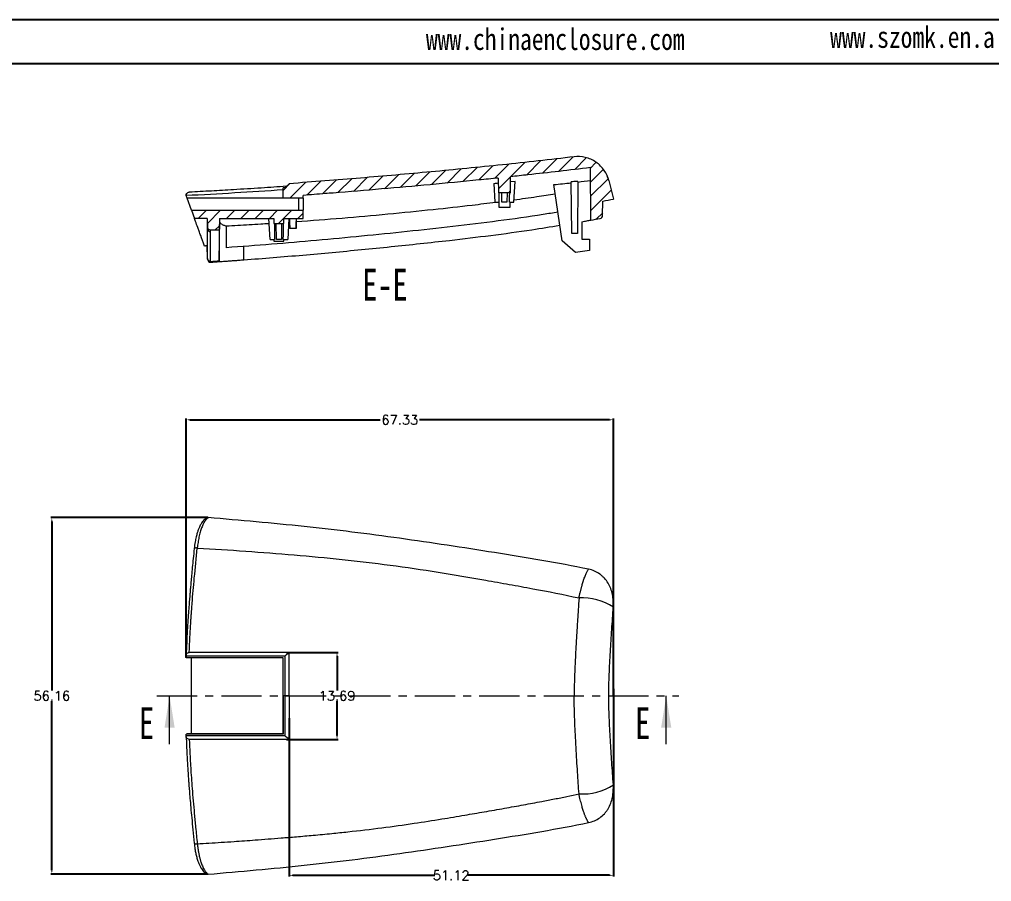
# Model space of a CAD drawing. Header units: inches. Extents: x 1474 to 3696, y 573 to 1061.
# Drawn here: x 3111.9 to 3265.2, y 729.7 to 865.5 of the extents above; entities that cross this region are included whole.
import ezdxf

# ---------------------------------------------------------------- set-up
doc = ezdxf.new("R2010")
doc.units = ezdxf.units.IN
doc.linetypes.add('CENTER', pattern=[10.16, 6.35, -1.27, 1.27, -1.27])
doc.layers.add('文字', color=81, linetype='Continuous')
doc.styles.add('SLDTEXTSTYLE6', font='TXT', dxfattribs={"width": 0.7})
doc.styles.get("Standard").update_dxf_attribs({"font": 'txt', "bigfont": 'gbcbig.shx'})
doc.styles.add('宋体', font='', dxfattribs={"width": 0.8, "height": 3.5})
doc.styles.get('宋体').set_extended_font_data('SimSun')
doc.dimstyles.new('2', dxfattribs={"dimtxt": 1.5, "dimasz": 0.6, "dimexe": 0.18, "dimexo": 0.0625, "dimgap": 0.09, "dimtad": 0, "dimtih": 1, "dimtoh": 1, "dimzin": 0, "dimdsep": 46, "dimtxsty": 'Standard', "dimcen": 0, "dimadec": 0, "dimazin": 2, "dimtfac": 1, "dimtofl": 0, "dimtmove": 0, "dimatfit": 3, "dimfxl": 0, "dimtolj": 1, "dimtzin": 0, "dimarcsym": 0})
pattern_1 = [(45, (0, 10.9681), (-1.122532, 1.122532), [])]

# ---------------------------------------------------------------- blocks, each defined once
blk = doc.blocks.new('*D186')
at = {"color": 0, "lineweight": -2, "transparency": 16777216}
for p, q in [((3138.21, 765.01), (3138.21, 802.62)), ((3138.81, 802.44), (3168.79, 802.44)), ((3204.95, 802.44), (3174.97, 802.44)), ((3205.55, 759), (3205.55, 802.62))]:
    blk.add_line(p, q, dxfattribs=at)
at = {"color": 0, "transparency": 16777216}
for points in [[(3138.81, 802.54), (3138.81, 802.34), (3138.21, 802.44)], [(3204.95, 802.54), (3204.95, 802.34), (3205.55, 802.44)]]:
    blk.add_solid(points, dxfattribs=at)
at = {"layer": 'Defpoints', "color": 0, "transparency": 16777216}
for p in [(3138.21, 802.44), (3138.21, 764.95), (3205.55, 758.94)]:
    blk.add_point(p, dxfattribs=at)
at = {"color": 0, "transparency": 16777216, "insert": (3171.88, 802.44), "char_height": 1.5, "attachment_point": 5}
blk.add_mtext('\\A1;67.33', dxfattribs=at)
blk = doc.blocks.new('*D187')
at = {"color": 0, "lineweight": -2, "transparency": 16777216}
for p, q in [((3141.64, 787.03), (3116.86, 787.03)), ((3117.04, 786.43), (3117.04, 759.79)), ((3117.04, 731.46), (3117.04, 758.11)), ((3141.46, 730.86), (3116.86, 730.86))]:
    blk.add_line(p, q, dxfattribs=at)
at = {"color": 0, "transparency": 16777216}
for points in [[(3116.94, 786.43), (3117.14, 786.43), (3117.04, 787.03)], [(3116.94, 731.46), (3117.14, 731.46), (3117.04, 730.86)]]:
    blk.add_solid(points, dxfattribs=at)
at = {"layer": 'Defpoints', "color": 0, "transparency": 16777216}
for p in [(3141.7, 787.03), (3117.04, 730.86), (3141.52, 730.86)]:
    blk.add_point(p, dxfattribs=at)
at = {"color": 0, "transparency": 16777216, "insert": (3117.04, 758.95), "char_height": 1.5, "attachment_point": 5}
blk.add_mtext('\\A1;56.16', dxfattribs=at)
blk = doc.blocks.new('*D188')
at = {"color": 0, "lineweight": -2, "transparency": 16777216}
for p, q in [((3154.05, 765.78), (3162.17, 765.78)), ((3161.99, 765.18), (3161.99, 759.78)), ((3161.99, 752.69), (3161.99, 758.1)), ((3154.05, 752.09), (3162.17, 752.09))]:
    blk.add_line(p, q, dxfattribs=at)
at = {"color": 0, "transparency": 16777216}
for points in [[(3161.89, 765.18), (3162.09, 765.18), (3161.99, 765.78)], [(3161.89, 752.69), (3162.09, 752.69), (3161.99, 752.09)]]:
    blk.add_solid(points, dxfattribs=at)
at = {"layer": 'Defpoints', "color": 0, "transparency": 16777216}
for p in [(3153.99, 765.78), (3161.99, 765.78), (3153.99, 752.09)]:
    blk.add_point(p, dxfattribs=at)
at = {"color": 0, "transparency": 16777216, "insert": (3161.99, 758.94), "char_height": 1.5, "attachment_point": 5}
blk.add_mtext('\\A1;13.69', dxfattribs=at)
blk = doc.blocks.new('*D200')
at = {"color": 0, "lineweight": -2, "transparency": 16777216}
for p, q in [((3205.55, 760.04), (3205.55, 730.49)), ((3154.43, 755.45), (3154.43, 730.49)), ((3155.03, 730.67), (3177.4, 730.67)), ((3204.95, 730.67), (3182.58, 730.67))]:
    blk.add_line(p, q, dxfattribs=at)
at = {"color": 0, "transparency": 16777216}
for points in [[(3155.03, 730.77), (3155.03, 730.57), (3154.43, 730.67)], [(3204.95, 730.77), (3204.95, 730.57), (3205.55, 730.67)]]:
    blk.add_solid(points, dxfattribs=at)
at = {"layer": 'Defpoints', "color": 0, "transparency": 16777216}
for p in [(3205.55, 760.11), (3154.43, 755.51), (3154.43, 730.67)]:
    blk.add_point(p, dxfattribs=at)
at = {"color": 0, "transparency": 16777216, "insert": (3179.99, 730.67), "char_height": 1.5, "attachment_point": 5}
blk.add_mtext('\\A1;51.12', dxfattribs=at)

msp = doc.modelspace()

# ---------------------------------------------------------------- hatches: boundary and pattern name
at = {"linetype": 'Continuous', "lineweight": 0}
h = msp.add_hatch(dxfattribs=at)
h.set_pattern_fill('ANSI31', color=4, scale=0.5, style=0)
h.set_pattern_definition(pattern_1)
edge = h.paths.add_edge_path(flags=0)
edge.add_spline(control_points=[(3160.108, 838.07), (3160.529, 838.104), (3163.518, 838.341), (3169.022, 838.796), (3176.637, 839.472), (3182.786, 840.063), (3186.385, 840.429), (3187.409, 840.535)], knot_values=[0, 0, 0, 0, 0.0211881, 0.1507055, 0.2802228, 0.4097402, 0.4611838, 0.4611838, 0.4611838, 0.4611838], weights=[1, 1, 1, 1, 1, 1, 1, 1], degree=3, periodic=0)
edge.add_line((3187.409, 840.535), (3187.429, 838.215))
edge.add_line((3187.429, 838.215), (3189.329, 838.215))
edge.add_line((3189.329, 838.215), (3189.351, 840.739))
edge.add_spline(control_points=[(3189.351, 840.739), (3190.26, 840.835), (3194.439, 841.284), (3198.629, 841.769), (3201.925, 842.175)], knot_values=[0, 0, 0, 0, 0.0455702, 0.209566, 0.209566, 0.209566, 0.209566], weights=[1, 1, 1, 1, 1], degree=3, periodic=0)
edge.add_line((3201.925, 842.175), (3201.997, 833.902))
edge.add_spline(control_points=[(3201.997, 833.902), (3202.481, 833.989), (3202.965, 834.077), (3203.449, 834.167)], knot_values=[0.957513, 0.957513, 0.957513, 0.957513, 0.9806339, 0.9806339, 0.9806339, 0.9806339], weights=[1, 1, 1, 1], degree=3, periodic=0)
edge.add_arc((3203.358, 834.658), 0.5, 280.48724, 359)
edge.add_line((3203.858, 834.65), (3203.897, 836.895))
edge.add_spline(control_points=[(3203.897, 836.895), (3204.343, 836.98), (3204.892, 837.084), (3205.442, 837.191), (3205.545, 837.211)], knot_values=[0.9554431, 0.9554431, 0.9554431, 0.9554431, 0.9758294, 0.9805741, 0.9805741, 0.9805741, 0.9805741], weights=[1, 1, 1, 1, 1], degree=3, periodic=0)
edge.add_line((3205.545, 837.211), (3204.819, 840.125))
edge.add_spline(control_points=[(3204.819, 840.125), (3204.286, 842.263), (3201.564, 844.142), (3199.373, 843.88)], knot_values=[0, 0, 0, 0, 1, 1, 1, 1], weights=[1, 1, 1, 1], degree=3, periodic=0)
edge.add_spline(control_points=[(3199.373, 843.88), (3199.011, 843.836), (3196.784, 843.571), (3192.7, 843.102), (3186.751, 842.459), (3178.911, 841.683), (3170.378, 840.912), (3163.682, 840.357), (3158.724, 839.964), (3155.633, 839.73), (3154.429, 839.642)], knot_values=[0.1042646, 0.1042646, 0.1042646, 0.1042646, 0.1042646, 0.1042646, 0.11572, 0.1747222, 0.2337244, 0.2935991, 0.3534738, 0.3915632, 0.3915632, 0.3915632, 0.3915632, 0.3915632, 0.3915632], weights=[1, 1, 1, 1, 1, 1, 1, 1, 1, 1, 1], degree=5, periodic=0)
edge.add_line((3154.429, 839.642), (3153.779, 838.992))
edge.add_spline(control_points=[(3153.779, 838.992), (3153.689, 838.986), (3153.598, 838.979), (3153.508, 838.973)], knot_values=[0, 0, 0, 0, 1, 1, 1, 1], weights=[1, 1, 1, 1], degree=3, periodic=0)
edge.add_line((3153.508, 838.973), (3153.479, 837.365))
edge.add_line((3153.479, 837.365), (3156.665, 837.365))
edge.add_line((3156.665, 837.365), (3156.669, 837.804))
edge.add_spline(control_points=[(3156.669, 837.804), (3157.818, 837.891), (3158.965, 837.98), (3160.108, 838.07)], knot_values=[0, 0, 0, 0, 0.0575528, 0.0575528, 0.0575528, 0.0575528], weights=[1, 1, 1, 1], degree=3, periodic=0)
h = msp.add_hatch(dxfattribs=at)
h.set_pattern_fill('ANSI31', color=4, scale=0.5, style=0)
h.set_pattern_definition(pattern_1)
edge = h.paths.add_edge_path(flags=0)
edge.add_line((3142.06, 832.315), (3143.437, 832.315))
edge.add_line((3143.437, 832.315), (3143.453, 834.165))
edge.add_line((3143.453, 834.165), (3152.054, 834.165))
edge.add_line((3152.054, 834.165), (3152.054, 833.365))
edge.add_line((3152.054, 833.365), (3153.604, 833.365))
edge.add_line((3153.604, 833.365), (3153.604, 834.165))
edge.add_line((3153.604, 834.165), (3156.637, 834.165))
edge.add_line((3156.637, 834.165), (3156.648, 835.465))
edge.add_line((3156.648, 835.465), (3139.047, 835.465))
edge.add_line((3139.047, 835.465), (3139.521, 834.165))
edge.add_line((3139.521, 834.165), (3141.537, 834.165))
edge.add_line((3141.537, 834.165), (3141.56, 832.806))
edge.add_spline(control_points=[(3141.56, 832.806), (3141.566, 832.517), (3141.772, 832.315), (3142.06, 832.315)], knot_values=[0.1220149, 0.1220149, 0.1220149, 0.1220149, 0.8780498, 0.8780498, 0.8780498, 0.8780498], weights=[1.1673429, 0.9441999, 0.944219, 1.1674002], degree=3, periodic=0)

# ---------------------------------------------------------------- linework, layer by layer
for p, q in [((3024.897, 865.516), (3438.659, 865.516)), ((3035.603, 858.551), (3431.694, 858.551))]:
    msp.add_line(p, q)
at = {"color": 7, "linetype": 'Continuous', "lineweight": 15}
for p, q in [((3201.997, 833.902), (3201.925, 842.175)), ((3154.429, 839.642), (3153.779, 838.992)), ((3186.723, 839.695), (3186.879, 836.715)), ((3187.409, 840.535), (3187.429, 838.215)), ((3189.329, 838.215), (3189.351, 840.739)), ((3190.051, 839.989), (3189.344, 839.925)), ((3189.879, 836.715), (3190.051, 839.989)), ((3198.979, 831.815), (3198.909, 839.915)), ((3199.951, 839.959), (3199.298, 839.959)), ((3199.951, 839.959), (3199.879, 831.815)), ((3204.692, 840.545), (3204.556, 840.894)), ((3204.819, 840.125), (3205.545, 837.211)), ((3153.479, 837.365), (3153.508, 838.973)), ((3153.779, 838.992), (3153.508, 838.973)), ((3189.329, 838.215), (3187.429, 838.215)), ((3187.979, 836.715), (3187.966, 838.215)), ((3188.793, 838.215), (3188.779, 836.715)), ((3197.449, 830.625), (3196.176, 839.492)), ((3138.356, 837.365), (3138.213, 837.758)), ((3153.479, 837.365), (3138.356, 837.365)), ((3139.047, 835.465), (3138.356, 837.365)), ((3156.665, 837.365), (3153.479, 837.365)), ((3155.937, 837.365), (3155.937, 835.465)), ((3156.665, 837.365), (3156.648, 835.465)), ((3156.665, 837.365), (3156.669, 837.804)), ((3186.879, 836.715), (3187.565, 836.715)), ((3187.472, 836.715), (3187.479, 835.915)), ((3188.779, 836.715), (3187.979, 836.715)), ((3189.193, 836.715), (3189.879, 836.715)), ((3189.279, 835.915), (3189.286, 836.715)), ((3203.858, 834.65), (3203.897, 836.895)), ((3139.047, 835.465), (3139.521, 834.165)), ((3139.047, 835.465), (3156.648, 835.465)), ((3156.637, 834.165), (3156.648, 835.465)), ((3187.479, 835.915), (3189.279, 835.915)), ((3141.537, 834.165), (3139.521, 834.165)), ((3141.537, 834.165), (3141.56, 832.806)), ((3143.453, 834.165), (3143.437, 832.315)), ((3143.437, 827.385), (3143.496, 834.165)), ((3143.453, 834.165), (3152.054, 834.165)), ((3151.429, 830.865), (3151.257, 834.165)), ((3152.054, 834.165), (3152.054, 833.365)), ((3153.604, 834.165), (3156.637, 834.165)), ((3153.604, 833.365), (3153.604, 834.165)), ((3154.402, 834.165), (3154.229, 830.865)), ((3154.372, 833.592), (3154.519, 833.601)), ((3154.519, 833.601), (3154.518, 834.165)), ((3154.519, 833.601), (3154.537, 832.575)), ((3154.537, 832.575), (3154.537, 834.165)), ((3155.537, 834.165), (3155.537, 832.605)), ((3155.537, 832.605), (3155.555, 833.674)), ((3155.557, 834.165), (3155.555, 833.674)), ((3200.599, 833.654), (3200.599, 830.875)), ((3202.955, 834.076), (3203.086, 834.1)), ((3141.565, 832.464), (3141.565, 832.571)), ((3143.437, 832.315), (3142.06, 832.315)), ((3152.054, 833.365), (3153.604, 833.365)), ((3152.429, 830.865), (3152.408, 833.365)), ((3153.251, 833.365), (3153.229, 830.865)), ((3151.429, 830.865), (3152.134, 830.865)), ((3152.027, 830.865), (3152.029, 830.565)), ((3152.029, 830.565), (3153.629, 830.565)), ((3153.229, 830.865), (3152.429, 830.865)), ((3153.525, 830.865), (3154.229, 830.865)), ((3153.629, 830.565), (3153.632, 830.865)), ((3199.569, 828.804), (3197.449, 830.625)), ((3199.879, 831.815), (3198.979, 831.815)), ((3200.599, 830.875), (3201.799, 830.875)), ((3201.799, 830.875), (3201.799, 829.125)), ((3141.572, 827.842), (3141.537, 829.84)), ((3147.279, 827.644), (3147.278, 829.75)), ((3201.799, 829.125), (3199.569, 828.804)), ((3205.543, 772.927), (3205.545, 772.956)), ((3205.545, 772.956), (3205.545, 744.92)), ((3138.356, 764.938), (3138.213, 764.945)), ((3153.479, 764.938), (3138.356, 764.938)), ((3139.047, 752.938), (3139.047, 764.938)), ((3153.479, 764.938), (3153.502, 764.961)), ((3153.479, 752.938), (3153.479, 764.938)), ((3154.429, 758.938), (3153.779, 758.938)), ((3138.356, 752.938), (3138.213, 752.931)), ((3153.479, 752.938), (3138.356, 752.938)), ((3153.502, 752.915), (3153.479, 752.938)), ((3205.545, 744.92), (3205.543, 744.949))]:
    msp.add_line(p, q, dxfattribs=at)
at = {"color": 1, "linetype": 'CENTER', "lineweight": 0}
msp.add_line((3133.6, 758.938), (3215.875, 758.938), dxfattribs=at)
at = {"color": 7, "linetype": 'Continuous', "lineweight": 0}
for p, q in [((3135.6, 751.338), (3135.6, 758.938)), ((3213.875, 751.338), (3213.875, 758.938))]:
    msp.add_line(p, q, dxfattribs=at)
at = {"color": 7, "linetype": 'Continuous', "lineweight": 15, "flags": 128}
for points in [[(3187.565, 836.715), (3187.561, 837.614), (3187.557, 838.215)], [(3189.193, 836.715), (3189.198, 837.614), (3189.202, 838.215)], [(3144.526, 832.977), (3144.523, 832.119), (3144.52, 831.262), (3144.517, 830.404), (3144.514, 829.547)], [(3152.121, 833.365), (3152.121, 833.341), (3152.125, 832.516), (3152.129, 831.691), (3152.134, 830.865)], [(3153.525, 830.865), (3153.529, 831.66), (3153.533, 832.456), (3153.538, 833.31), (3153.538, 833.365)], [(3139.967, 782.238), (3139.852, 782.244), (3139.743, 782.243), (3139.648, 782.234), (3139.57, 782.217), (3139.516, 782.194), (3139.487, 782.167), (3139.484, 782.135), (3139.51, 782.102)], [(3139.51, 735.774), (3139.484, 735.741), (3139.487, 735.71), (3139.516, 735.682), (3139.57, 735.659), (3139.648, 735.643), (3139.743, 735.633), (3139.852, 735.632), (3139.967, 735.638)]]:
    msp.add_lwpolyline(points, dxfattribs=at)
at = {"color": 7, "linetype": 'Continuous', "lineweight": 15}
for centre, radius, start, end in [((3203.358, 834.658), 0.5, 280.48724, 359), ((3142.073, 827.772), 0.5, 181, 273.9141), ((3142.383, 827.416), 0.318, 192.83717, 203.18612), ((3200.538, 765.026), 9.353, 57.64621, 92.50457), ((3200.743, 752.081), 8.596, 265.90432, 303.94488)]:
    msp.add_arc(centre, radius, start, end, dxfattribs=at)
at = {"color": 8, "linetype": 'Continuous', "lineweight": 15}
msp.add_arc((3142.063, 832.582), 0.499, 191.41647, 270.18361, dxfattribs=at)
at = {"color": 7, "linetype": 'Continuous', "lineweight": 15}
for points, knots in [([(3199.373, 843.88), (3195.588, 843.427), (3191.82, 843.007), (3184.296, 842.22), (3180.543, 841.852), (3173.095, 841.161), (3169.4, 840.838), (3163.825, 840.374), (3161.96, 840.223), (3158.207, 839.926), (3156.32, 839.781), (3154.429, 839.642)], [0, 0, 0, 0, 0.25, 0.25, 0.5, 0.5, 0.75, 0.75, 0.875, 0.875, 1, 1, 1, 1]), ([(3204.819, 840.125), (3204.686, 840.659), (3204.453, 841.207), (3203.773, 842.215), (3203.325, 842.673), (3202.288, 843.389), (3201.701, 843.644), (3200.516, 843.922), (3199.921, 843.945), (3199.373, 843.88)], [0, 0, 0, 0, 0.25, 0.25, 0.5, 0.5, 0.75, 0.75, 1, 1, 1, 1]), ([(3201.925, 842.175), (3198.629, 841.769), (3194.439, 841.284), (3190.26, 840.835), (3189.351, 840.739)], [0.00968248, 0.00968248, 0.00968248, 0.00968248, 0.17367827, 0.21924846, 0.21924846, 0.21924846, 0.21924846]), ([(3187.409, 840.535), (3186.385, 840.429), (3182.786, 840.063), (3176.637, 839.472), (3169.022, 838.796), (3163.518, 838.341), (3160.529, 838.104), (3160.108, 838.07)], [0.25175194, 0.25175194, 0.25175194, 0.25175194, 0.30319562, 0.43271297, 0.56223033, 0.69174768, 0.71293579, 0.71293579, 0.71293579, 0.71293579]), ([(3138.226, 837.73), (3138.196, 837.85), (3138.219, 837.976), (3138.339, 838.143), (3138.394, 838.193), (3138.532, 838.27), (3138.616, 838.296), (3138.703, 838.3)], [0, 0, 0, 0, 0.5, 0.5, 0.75, 0.75, 1, 1, 1, 1]), ([(3154.01, 839.223), (3152.689, 839.133), (3149.908, 838.945), (3145.966, 838.7), (3142.184, 838.48), (3139.864, 838.36), (3138.703, 838.3)], [0, 0, 0, 0, 0.2589663, 0.5453809, 0.772688, 1, 1, 1, 1]), ([(3155.555, 833.674), (3157.964, 833.854), (3162.783, 834.212), (3169.985, 834.856), (3176.819, 835.544), (3182.491, 836.16), (3185.762, 836.575), (3186.997, 836.732)], [0, 0, 0, 0, 0.2285864, 0.4572097, 0.6858372, 0.8813969, 1, 1, 1, 1]), ([(3189.9, 837.101), (3191.091, 837.263), (3193.259, 837.557), (3195.413, 837.903), (3196.382, 838.059)], [0, 0, 0, 0, 0.5497846, 1, 1, 1, 1]), ([(3196.8, 835.15), (3196.033, 835.025), (3192.905, 834.519), (3187.38, 833.746), (3180.229, 832.869), (3173.06, 832.085), (3165.908, 831.362), (3158.77, 830.691), (3151.65, 830.079), (3146.893, 829.724), (3144.514, 829.547)], [0, 0, 0, 0, 0.04464199, 0.18199835, 0.31936234, 0.45669334, 0.59402298, 0.72934287, 0.86467445, 1, 1, 1, 1]), ([(3141.105, 829.811), (3140.878, 830.435), (3140.68, 830.98), (3140.416, 831.704), (3140.334, 831.93), (3140.182, 832.349), (3140.111, 832.542), (3139.915, 833.082), (3139.803, 833.389), (3139.605, 833.934), (3139.521, 834.165), (3139.521, 834.165)], [0, 0, 0, 0, 0.25, 0.25, 0.375, 0.375, 0.5, 0.5, 0.75, 0.75, 1, 1, 1, 1]), ([(3141.537, 834.165), (3141.537, 834.165), (3141.537, 833.938), (3141.537, 833.4), (3141.537, 833.096), (3141.537, 832.382), (3141.537, 831.971), (3141.537, 831.009), (3141.537, 830.466), (3141.537, 829.84)], [0, 0, 0, 0, 0.25, 0.25, 0.5, 0.5, 0.75, 0.75, 1, 1, 1, 1]), ([(3143.492, 833.67), (3143.491, 833.604), (3143.513, 833.54), (3143.601, 833.414), (3143.668, 833.351), (3143.844, 833.233), (3143.952, 833.176), (3144.209, 833.071), (3144.358, 833.021), (3144.526, 832.977)], [0, 0, 0, 0, 0.25, 0.25, 0.5, 0.5, 0.75, 0.75, 1, 1, 1, 1]), ([(3200.599, 833.654), (3200.725, 833.676), (3200.85, 833.698), (3200.975, 833.72), (3201.101, 833.742), (3201.226, 833.764), (3201.351, 833.787), (3201.566, 833.825), (3201.782, 833.863), (3201.997, 833.902)], [0, 0, 0, 0, 0.0003816722, 0.0003816722, 0.0003816722, 0.0007633444, 0.0007633444, 0.0007633444, 0.0014190171, 0.0014190171, 0.0014190171, 0.0014190171]), ([(3142.06, 832.315), (3142.002, 832.315), (3141.939, 832.325), (3141.817, 832.373), (3141.759, 832.41), (3141.661, 832.506), (3141.623, 832.564), (3141.573, 832.685), (3141.561, 832.748), (3141.56, 832.806)], [0, 0, 0, 0, 0.25, 0.25, 0.5, 0.5, 0.75, 0.75, 1, 1, 1, 1]), ([(3141.565, 832.571), (3141.564, 832.593), (3141.563, 832.636), (3141.563, 832.688), (3141.562, 832.731), (3141.561, 832.765), (3141.561, 832.789), (3141.561, 832.803), (3141.56, 832.805), (3141.56, 832.806)], [0, 0, 0, 0, 0.1433716, 0.2865047, 0.4294394, 0.572216, 0.7148746, 0.8574558, 1, 1, 1, 1]), ([(3141.571, 832.712), (3141.571, 832.703), (3141.571, 832.685), (3141.573, 832.552), (3141.574, 832.484)], [0, 0, 0, 0, 0.4944433, 1, 1, 1, 1]), ([(3142.072, 827.425), (3142.071, 828.672), (3142.069, 829.699), (3142.066, 831.264), (3142.069, 831.802), (3142.064, 832.084)], [0, 0, 0, 0, 0.5, 0.5, 1, 1, 1, 1]), ([(3143.437, 832.315), (3143.437, 832.315), (3143.437, 832.21), (3143.437, 831.793), (3143.437, 831.481), (3143.437, 830.654), (3143.437, 830.143), (3143.437, 828.933), (3143.437, 828.234), (3143.437, 827.439)], [0, 0, 0, 0, 0.25, 0.25, 0.5, 0.5, 0.75, 0.75, 1, 1, 1, 1]), ([(3144.526, 832.977), (3145.13, 833.011), (3146.338, 833.078), (3148.15, 833.186), (3149.803, 833.288), (3150.852, 833.356), (3151.297, 833.385)], [0, 0, 0, 0, 0.2674997, 0.5350028, 0.8025161, 1, 1, 1, 1]), ([(3147.279, 827.644), (3148.832, 827.764), (3153.49, 828.123), (3161.236, 828.8), (3170.502, 829.707), (3178.828, 830.592), (3186.23, 831.485), (3192.028, 832.263), (3195.634, 832.845), (3197.097, 833.081)], [0, 0, 0, 0, 0.0926878, 0.2781203, 0.4635516, 0.6489334, 0.779815, 0.9107014, 1, 1, 1, 1]), ([(3141.528, 829.839), (3141.525, 829.839), (3141.462, 829.835), (3141.348, 829.827), (3141.211, 829.818), (3141.121, 829.812), (3141.11, 829.811), (3141.105, 829.811)], [0, 0, 0, 0, 0.0120482, 0.2592419, 0.5153024, 0.7759501, 1, 1, 1, 1]), ([(3141.572, 827.842), (3141.572, 827.83), (3141.574, 827.8), (3141.585, 827.746), (3141.61, 827.68), (3141.656, 827.609), (3141.732, 827.531), (3141.84, 827.467), (3141.964, 827.43), (3142.039, 827.426), (3142.072, 827.425)], [0, 0, 0, 0, 0.0540281, 0.1366515, 0.2505545, 0.372939, 0.5008805, 0.7081868, 0.8744342, 1, 1, 1, 1]), ([(3141.573, 827.763), (3141.573, 827.78), (3141.572, 827.807), (3141.572, 827.833), (3141.572, 827.842)], [0, 0, 0, 0, 0.6379219, 1, 1, 1, 1]), ([(3141.573, 827.763), (3141.574, 827.713), (3141.585, 827.66), (3141.635, 827.556), (3141.673, 827.507), (3141.771, 827.426), (3141.829, 827.394), (3141.951, 827.354), (3142.014, 827.345), (3142.073, 827.345)], [0, 0, 0, 0, 0.25, 0.25, 0.5, 0.5, 0.75, 0.75, 1, 1, 1, 1]), ([(3143.437, 827.365), (3143.437, 827.365), (3143.462, 827.367), (3143.563, 827.374), (3143.639, 827.379), (3143.836, 827.393), (3143.956, 827.402), (3144.242, 827.422), (3144.406, 827.434), (3144.765, 827.459), (3144.962, 827.474), (3145.384, 827.504), (3145.605, 827.52), (3146.066, 827.554), (3146.308, 827.572), (3146.791, 827.608), (3147.034, 827.626), (3147.279, 827.644)], [0, 0, 0, 0, 0.125, 0.125, 0.25, 0.25, 0.375, 0.375, 0.5, 0.5, 0.625, 0.625, 0.75, 0.75, 0.875, 0.875, 1, 1, 1, 1]), ([(3141.364, 786.933), (3141.271, 786.868), (3141.075, 786.732), (3140.81, 786.428), (3140.544, 786.038), (3140.311, 785.591), (3140.111, 785.099), (3139.941, 784.592), (3139.773, 783.97), (3139.603, 783.153), (3139.525, 782.506), (3139.483, 782.156)], [0, 0, 0, 0, 0.0968878, 0.2038065, 0.2991598, 0.4208271, 0.5174838, 0.6045337, 0.7135119, 0.8453516, 1, 1, 1, 1]), ([(3141.699, 787.026), (3141.67, 787.006), (3141.613, 786.967), (3141.529, 786.896), (3141.449, 786.819), (3141.372, 786.736), (3141.298, 786.648), (3141.227, 786.556), (3141.16, 786.46), (3141.097, 786.362), (3140.962, 786.139), (3140.769, 785.75), (3140.569, 785.221), (3140.425, 784.753), (3140.323, 784.367), (3140.231, 783.964), (3140.149, 783.546), (3140.077, 783.118), (3140.016, 782.682), (3139.983, 782.385), (3139.967, 782.238)], [0, 0, 0, 0, 0.0366332, 0.0723188, 0.1070085, 0.1406578, 0.1732264, 0.2046772, 0.2349774, 0.2640976, 0.292012, 0.4234083, 0.5475515, 0.6142461, 0.6804642, 0.7460725, 0.8109439, 0.8749592, 0.9380101, 1, 1, 1, 1]), ([(3141.699, 787.026), (3141.638, 787.025), (3141.518, 787.021), (3141.377, 786.963), (3141.317, 786.902), (3141.299, 786.884)], [0, 0, 0, 0, 0.41159465, 0.82259804, 1, 1, 1, 1]), ([(3201.649, 778.897), (3199.199, 779.401), (3196.736, 779.854), (3191.79, 780.709), (3189.308, 781.113), (3184.336, 781.908), (3181.846, 782.296), (3176.858, 783.05), (3174.361, 783.416), (3169.361, 784.114), (3166.856, 784.445), (3161.84, 785.062), (3159.329, 785.35), (3154.3, 785.883), (3151.783, 786.13), (3146.744, 786.596), (3144.223, 786.817), (3141.699, 787.026)], [0, 0, 0, 0, 0.125, 0.125, 0.25, 0.25, 0.375, 0.375, 0.5, 0.5, 0.625, 0.625, 0.75, 0.75, 0.875, 0.875, 1, 1, 1, 1]), ([(3139.483, 782.156), (3139.429, 781.631), (3139.328, 780.635), (3139.189, 779.224), (3139.069, 777.978), (3138.969, 776.9), (3138.888, 775.989), (3138.822, 775.219), (3138.756, 774.431), (3138.681, 773.489), (3138.59, 772.283), (3138.491, 770.838), (3138.388, 769.149), (3138.29, 767.299), (3138.24, 766.009), (3138.216, 765.366)], [0, 0, 0, 0, 0.0955479, 0.1808746, 0.2559809, 0.3208627, 0.3755189, 0.4199491, 0.4591738, 0.5168419, 0.5884916, 0.6741231, 0.7737363, 0.8873311, 1, 1, 1, 1]), ([(3138.703, 765.785), (3138.714, 766.058), (3138.735, 766.592), (3138.77, 767.376), (3138.806, 768.13), (3138.844, 768.852), (3138.883, 769.544), (3138.923, 770.204), (3138.962, 770.834), (3139.002, 771.432), (3139.041, 772), (3139.079, 772.538), (3139.117, 773.046), (3139.244, 774.704), (3139.511, 777.779), (3139.806, 780.662), (3139.967, 782.238)], [0, 0, 0, 0, 0.0486717, 0.0955509, 0.1406379, 0.1839325, 0.2254344, 0.2651429, 0.3030582, 0.3391808, 0.3735116, 0.4060508, 0.4367989, 0.4657562, 0.7079978, 1, 1, 1, 1]), ([(3139.967, 782.238), (3142.506, 782.089), (3145.051, 781.923), (3150.14, 781.562), (3152.682, 781.369), (3157.757, 780.942), (3160.289, 780.707), (3165.345, 780.174), (3167.869, 779.874), (3172.908, 779.201), (3175.421, 778.828), (3180.432, 778.023), (3182.93, 777.595), (3186.664, 776.942), (3187.906, 776.723), (3190.381, 776.283), (3191.613, 776.06), (3195.293, 775.378), (3197.722, 774.903), (3200.129, 774.37)], [0, 0, 0, 0, 0.125, 0.125, 0.25, 0.25, 0.375, 0.375, 0.5, 0.5, 0.625, 0.625, 0.75, 0.75, 0.8125, 0.8125, 0.875, 0.875, 1, 1, 1, 1]), ([(3200.129, 774.37), (3200.146, 774.453), (3200.18, 774.617), (3200.232, 774.858), (3200.285, 775.093), (3200.338, 775.32), (3200.391, 775.54), (3200.444, 775.752), (3200.497, 775.956), (3200.549, 776.152), (3200.601, 776.339), (3200.652, 776.518), (3200.703, 776.689), (3200.752, 776.851), (3200.801, 777.005), (3200.871, 777.22), (3200.965, 777.489), (3201.082, 777.797), (3201.198, 778.078), (3201.314, 778.33), (3201.428, 778.551), (3201.54, 778.744), (3201.613, 778.846), (3201.649, 778.897)], [0, 0, 0, 0, 0.039545, 0.0786004, 0.1171214, 0.1550653, 0.1923915, 0.2290622, 0.2650418, 0.3002975, 0.334799, 0.3685186, 0.4014313, 0.4335147, 0.4647487, 0.4951158, 0.5683036, 0.6414212, 0.7142936, 0.7867493, 0.8586225, 0.9297553, 1, 1, 1, 1]), ([(3205.545, 772.956), (3205.545, 773.284), (3205.542, 773.611), (3205.503, 774.264), (3205.465, 774.589), (3205.342, 775.224), (3205.256, 775.534), (3205.028, 776.14), (3204.884, 776.437), (3204.546, 776.99), (3204.353, 777.247), (3204.023, 777.605), (3203.906, 777.72), (3203.663, 777.934), (3203.538, 778.034), (3203.147, 778.313), (3202.867, 778.474), (3202.273, 778.734), (3201.966, 778.832), (3201.649, 778.897)], [0, 0, 0, 0, 0.125, 0.125, 0.25, 0.25, 0.375, 0.375, 0.5, 0.5, 0.625, 0.625, 0.6875, 0.6875, 0.75, 0.75, 0.875, 0.875, 1, 1, 1, 1]), ([(3200.129, 774.37), (3200.087, 773.759), (3200.01, 772.622), (3199.906, 771.039), (3199.823, 769.71), (3199.736, 768.289), (3199.646, 766.733), (3199.566, 765.18), (3199.504, 763.92), (3199.459, 762.922), (3199.414, 761.734), (3199.387, 760.624), (3199.375, 759.618), (3199.374, 759.154), (3199.373, 758.938)], [0, 0, 0, 0, 0.1209686, 0.2253212, 0.3125393, 0.3825924, 0.50425, 0.6166162, 0.6840101, 0.7478406, 0.8089952, 0.9119134, 0.959145, 1, 1, 1, 1]), ([(3204.819, 758.938), (3204.819, 759.511), (3204.824, 760.079), (3204.848, 761.196), (3204.867, 761.749), (3204.916, 762.908), (3204.945, 763.509), (3205.004, 764.694), (3205.035, 765.28), (3205.136, 767.041), (3205.212, 768.219), (3205.372, 770.573), (3205.456, 771.748), (3205.543, 772.927)], [0, 0, 0, 0, 0.125, 0.125, 0.25, 0.25, 0.375, 0.375, 0.5, 0.5, 0.75, 0.75, 1, 1, 1, 1]), ([(3138.226, 765.238), (3138.196, 765.36), (3138.219, 765.485), (3138.339, 765.646), (3138.394, 765.694), (3138.532, 765.764), (3138.616, 765.785), (3138.703, 765.785)], [0, 0, 0, 0, 0.5, 0.5, 0.75, 0.75, 1, 1, 1, 1]), ([(3153.508, 758.938), (3153.508, 759.944), (3153.507, 760.949), (3153.505, 762.957), (3153.504, 763.96), (3153.502, 764.961)], [0, 0, 0, 0, 0.5, 0.5, 1, 1, 1, 1]), ([(3153.779, 765.238), (3153.779, 764.192), (3153.779, 763.142), (3153.779, 761.042), (3153.779, 759.99), (3153.779, 758.938)], [0, 0, 0, 0, 0.5, 0.5, 1, 1, 1, 1]), ([(3154.429, 758.938), (3154.429, 760.082), (3154.428, 761.225), (3154.427, 763.508), (3154.429, 764.648), (3154.43, 765.785)], [0, 0, 0, 0, 0.5, 0.5, 1, 1, 1, 1]), ([(3153.508, 758.938), (3153.508, 757.933), (3153.507, 756.927), (3153.505, 754.919), (3153.504, 753.916), (3153.502, 752.915)], [0, 0, 0, 0, 0.5, 0.5, 1, 1, 1, 1]), ([(3153.779, 758.938), (3153.692, 758.938), (3153.602, 758.938), (3153.511, 758.938), (3153.508, 758.938)], [0.009696139, 0.009696139, 0.009696139, 0.009696139, 0.026184664, 0.026860319, 0.026860319, 0.026860319, 0.026860319]), ([(3153.779, 758.938), (3153.779, 757.886), (3153.779, 756.834), (3153.779, 754.734), (3153.779, 753.685), (3153.779, 752.638)], [0, 0, 0, 0, 0.5, 0.5, 1, 1, 1, 1]), ([(3154.429, 758.938), (3154.429, 757.794), (3154.428, 756.651), (3154.427, 754.368), (3154.429, 753.228), (3154.43, 752.092)], [0, 0, 0, 0, 0.5, 0.5, 1, 1, 1, 1]), ([(3200.129, 743.506), (3200.091, 744.06), (3200.014, 745.201), (3199.898, 746.97), (3199.78, 748.85), (3199.663, 750.846), (3199.569, 752.619), (3199.499, 754.059), (3199.455, 755.057), (3199.419, 756.021), (3199.393, 756.988), (3199.376, 757.994), (3199.374, 758.634), (3199.373, 758.938)], [0, 0, 0, 0, 0.1096698, 0.226115, 0.3493729, 0.4795124, 0.6166079, 0.6937669, 0.7578901, 0.808986, 0.8786186, 0.942265, 1, 1, 1, 1]), ([(3205.543, 744.949), (3205.456, 746.128), (3205.372, 747.303), (3205.212, 749.658), (3205.136, 750.836), (3205.035, 752.596), (3205.004, 753.183), (3204.945, 754.368), (3204.916, 754.968), (3204.867, 756.127), (3204.848, 756.681), (3204.824, 757.797), (3204.819, 758.365), (3204.819, 758.938)], [0, 0, 0, 0, 0.25, 0.25, 0.5, 0.5, 0.625, 0.625, 0.75, 0.75, 0.875, 0.875, 1, 1, 1, 1]), ([(3138.703, 752.091), (3138.616, 752.091), (3138.533, 752.112), (3138.394, 752.183), (3138.339, 752.23), (3138.219, 752.39), (3138.196, 752.516), (3138.226, 752.638)], [0, 0, 0, 0, 0.25, 0.25, 0.5, 0.5, 1, 1, 1, 1]), ([(3138.215, 752.51), (3138.233, 752.05), (3138.268, 751.103), (3138.335, 749.732), (3138.404, 748.455), (3138.471, 747.354), (3138.532, 746.43), (3138.587, 745.652), (3138.645, 744.859), (3138.718, 743.915), (3138.816, 742.715), (3138.94, 741.286), (3139.094, 739.63), (3139.277, 737.749), (3139.412, 736.422), (3139.483, 735.72)], [0, 0, 0, 0, 0.0806551, 0.1660025, 0.2411231, 0.3060159, 0.3606812, 0.4051196, 0.4443445, 0.5020093, 0.5736557, 0.6592811, 0.7588825, 0.8724568, 1, 1, 1, 1]), ([(3138.703, 752.091), (3138.713, 751.843), (3138.732, 751.348), (3138.765, 750.608), (3138.8, 749.869), (3138.838, 749.132), (3138.878, 748.398), (3138.939, 747.369), (3139.029, 746.016), (3139.158, 744.266), (3139.314, 742.374), (3139.497, 740.339), (3139.717, 738.08), (3139.878, 736.505), (3139.967, 735.638)], [0, 0, 0, 0, 0.04427569, 0.0885094, 0.13269931, 0.1768438, 0.22094216, 0.26499472, 0.36233535, 0.46574551, 0.58308263, 0.70798708, 0.83942955, 1, 1, 1, 1]), ([(3201.649, 738.979), (3201.966, 739.044), (3202.271, 739.141), (3202.857, 739.398), (3203.141, 739.559), (3203.665, 739.933), (3203.905, 740.145), (3204.235, 740.501), (3204.34, 740.627), (3204.536, 740.885), (3204.627, 741.019), (3204.88, 741.432), (3205.022, 741.724), (3205.254, 742.336), (3205.341, 742.649), (3205.465, 743.286), (3205.503, 743.612), (3205.542, 744.265), (3205.545, 744.593), (3205.545, 744.92)], [0, 0, 0, 0, 0.125, 0.125, 0.25, 0.25, 0.375, 0.375, 0.4375, 0.4375, 0.5, 0.5, 0.625, 0.625, 0.75, 0.75, 0.875, 0.875, 1, 1, 1, 1]), ([(3139.967, 735.638), (3140.581, 735.675), (3141.838, 735.75), (3143.768, 735.872), (3145.627, 735.996), (3147.403, 736.119), (3149.876, 736.297), (3152.616, 736.506), (3155.67, 736.757), (3158.331, 736.991), (3161.027, 737.248), (3164.644, 737.624), (3168.977, 738.136), (3173.92, 738.82), (3178.269, 739.499), (3181.949, 740.114), (3185.235, 740.682), (3188.323, 741.226), (3191.343, 741.766), (3193.974, 742.252), (3196.254, 742.694), (3198.217, 743.091), (3199.498, 743.369), (3200.129, 743.506)], [0, 0, 0, 0, 0.0302076, 0.0619259, 0.0951493, 0.1218356, 0.1495265, 0.2171252, 0.2570715, 0.3003709, 0.348634, 0.3904592, 0.4795748, 0.5637071, 0.6367236, 0.6969965, 0.7481914, 0.8017314, 0.8522827, 0.9002855, 0.9345627, 0.9677981, 1, 1, 1, 1]), ([(3201.649, 738.979), (3201.628, 739.008), (3201.586, 739.066), (3201.522, 739.166), (3201.457, 739.277), (3201.391, 739.398), (3201.324, 739.529), (3201.257, 739.671), (3201.189, 739.823), (3201.121, 739.985), (3201.053, 740.156), (3200.984, 740.337), (3200.917, 740.526), (3200.839, 740.753), (3200.751, 741.028), (3200.651, 741.36), (3200.548, 741.726), (3200.442, 742.126), (3200.336, 742.558), (3200.231, 743.019), (3200.163, 743.342), (3200.129, 743.506)], [0, 0, 0, 0, 0.0408591, 0.0820415, 0.1235195, 0.1652638, 0.2072438, 0.249428, 0.2917839, 0.3342782, 0.3768769, 0.4195454, 0.462249, 0.5049527, 0.5665401, 0.6315239, 0.699734, 0.7709597, 0.8449481, 0.9214057, 1, 1, 1, 1]), ([(3141.699, 730.85), (3144.223, 731.059), (3146.745, 731.28), (3151.785, 731.747), (3154.304, 731.993), (3159.333, 732.527), (3161.845, 732.815), (3166.86, 733.432), (3169.363, 733.763), (3174.364, 734.46), (3176.861, 734.826), (3181.85, 735.581), (3184.34, 735.969), (3189.31, 736.764), (3191.79, 737.167), (3196.735, 738.023), (3199.198, 738.476), (3201.649, 738.979)], [0, 0, 0, 0, 0.125, 0.125, 0.25, 0.25, 0.375, 0.375, 0.5, 0.5, 0.625, 0.625, 0.75, 0.75, 0.875, 0.875, 1, 1, 1, 1]), ([(3139.483, 735.72), (3139.517, 735.431), (3139.581, 734.884), (3139.717, 734.164), (3139.877, 733.5), (3140.053, 732.934), (3140.217, 732.514), (3140.347, 732.224), (3140.472, 731.978), (3140.635, 731.7), (3140.846, 731.405), (3141.091, 731.132), (3141.274, 731.004), (3141.363, 730.943)], [0, 0, 0, 0, 0.1275838, 0.2412308, 0.3408858, 0.4640143, 0.5554647, 0.6014993, 0.6570728, 0.7267039, 0.8105963, 0.9089438, 1, 1, 1, 1]), ([(3139.967, 735.638), (3139.976, 735.553), (3139.994, 735.382), (3140.026, 735.127), (3140.061, 734.875), (3140.099, 734.625), (3140.141, 734.378), (3140.186, 734.134), (3140.235, 733.895), (3140.287, 733.661), (3140.343, 733.433), (3140.401, 733.211), (3140.463, 732.996), (3140.578, 732.629), (3140.765, 732.131), (3140.98, 731.701), (3141.154, 731.423), (3141.275, 731.255), (3141.406, 731.099), (3141.548, 730.958), (3141.648, 730.887), (3141.699, 730.85)], [0, 0, 0, 0, 0.0358201, 0.0719781, 0.1084561, 0.1452345, 0.1822924, 0.2196081, 0.2571585, 0.2949198, 0.3328673, 0.370976, 0.4092201, 0.4475737, 0.574387, 0.711057, 0.7614787, 0.8157766, 0.8737776, 0.9352694, 1, 1, 1, 1]), ([(3141.358, 730.938), (3141.359, 730.938), (3141.406, 730.895), (3141.526, 730.855), (3141.644, 730.851), (3141.699, 730.85)], [0, 0, 0, 0, 0.00551425, 0.53674106, 1, 1, 1, 1])]:
    msp.add_open_spline(points, degree=3, knots=knots, dxfattribs=at)
for points in [[(3186.723, 839.695), (3186.954, 839.715), (3187.185, 839.735), (3187.416, 839.755)], [(3196.176, 839.492), (3197.088, 839.585), (3197.999, 839.682), (3198.91, 839.783)], [(3199.298, 839.959), (3199.169, 839.944), (3199.039, 839.929), (3198.909, 839.915)], [(3199.95, 839.901), (3200.614, 839.977), (3201.278, 840.056), (3201.942, 840.137)], [(3153.502, 838.668), (3148.409, 838.319), (3143.312, 838.006), (3138.213, 837.758)], [(3160.108, 838.07), (3158.965, 837.98), (3157.818, 837.891), (3156.669, 837.804)], [(3203.897, 836.895), (3204.447, 836.999), (3204.996, 837.104), (3205.545, 837.211)], [(3201.997, 833.902), (3202.481, 833.989), (3202.965, 834.077), (3203.449, 834.167)], [(3142.064, 832.084), (3142.062, 832.237), (3142.06, 832.315), (3142.06, 832.315)], [(3155.537, 832.605), (3155.203, 832.595), (3154.87, 832.585), (3154.537, 832.575)], [(3141.537, 829.84), (3141.393, 829.83), (3141.249, 829.821), (3141.105, 829.811)], [(3142.073, 827.345), (3142.072, 827.372), (3142.072, 827.398), (3142.072, 827.425)], [(3143.437, 827.439), (3142.982, 827.407), (3142.528, 827.376), (3142.073, 827.345)], [(3143.437, 827.385), (3143.437, 827.398), (3143.437, 827.416), (3143.437, 827.439)], [(3143.437, 827.365), (3143.437, 827.365), (3143.437, 827.372), (3143.437, 827.385)], [(3142.107, 827.273), (3142.104, 827.273), (3142.099, 827.275), (3142.094, 827.285), (3142.091, 827.291)], [(3142.107, 827.273), (3142.55, 827.303), (3142.994, 827.334), (3143.437, 827.365)], [(3138.213, 764.945), (3138.216, 765.043), (3138.22, 765.141), (3138.223, 765.238)], [(3153.502, 764.961), (3148.409, 764.955), (3143.312, 764.949), (3138.213, 764.945)], [(3138.224, 765.238), (3143.413, 765.238), (3148.597, 765.238), (3153.779, 765.238)], [(3138.239, 765.195), (3138.234, 765.21), (3138.229, 765.224), (3138.226, 765.238)], [(3154.43, 765.785), (3149.19, 765.787), (3143.948, 765.787), (3138.703, 765.785)], [(3153.779, 765.238), (3153.996, 765.421), (3154.212, 765.603), (3154.43, 765.785)], [(3138.223, 752.638), (3138.22, 752.736), (3138.216, 752.833), (3138.213, 752.931)], [(3153.502, 752.915), (3148.409, 752.921), (3143.312, 752.927), (3138.213, 752.931)], [(3153.779, 752.638), (3148.597, 752.638), (3143.413, 752.638), (3138.224, 752.638)], [(3138.226, 752.638), (3138.229, 752.652), (3138.234, 752.667), (3138.239, 752.681)], [(3154.43, 752.092), (3154.212, 752.273), (3153.996, 752.456), (3153.779, 752.638)], [(3154.43, 752.092), (3149.19, 752.089), (3143.948, 752.089), (3138.703, 752.091)]]:
    msp.add_open_spline(points, degree=3, dxfattribs=at)
at = {"color": 8, "linetype": 'Continuous', "lineweight": 15}
msp.add_open_spline([(3141.572, 827.842), (3141.572, 827.85), (3141.572, 827.88), (3141.572, 827.946), (3141.572, 828.098), (3141.572, 828.324), (3141.571, 828.606), (3141.571, 828.894), (3141.571, 829.266), (3141.57, 829.554), (3141.57, 829.766), (3141.57, 829.83), (3141.57, 829.893), (3141.57, 829.956), (3141.569, 830.017), (3141.569, 830.38), (3141.568, 830.983), (3141.567, 831.687), (3141.567, 832.191), (3141.566, 832.384), (3141.565, 832.464)], degree=3, knots=[0, 0, 0, 0, 0.0031387, 0.012609, 0.0278321, 0.0670719, 0.10923, 0.1527627, 0.1975627, 0.2848251, 0.2960947, 0.3073264, 0.3185198, 0.3296748, 0.3407911, 0.3518686, 0.5277511, 0.7026162, 0.8766204, 1, 1, 1, 1], dxfattribs=at)
at = {"color": 7, "linetype": 'Continuous', "lineweight": 0}
for points in [[(3135.6, 758.938), (3134.8, 753.938), (3136.4, 753.938)], [(3213.875, 758.938), (3213.075, 753.938), (3214.675, 753.938)]]:
    msp.add_solid(points, dxfattribs=at)

# ---------------------------------------------------------------- texts
at = {"color": 7, "linetype": 'Continuous', "char_height": 5, "attachment_point": 1, "style": 'SLDTEXTSTYLE6'}
for s, insert in [('E-E', (3165.978, 826.23)), ('E', (3130.78, 757.153)), ('E', (3208.981, 757.153))]:
    msp.add_mtext(s, dxfattribs=dict(at, insert=insert))
at = {"layer": '文字', "color": 0, "char_height": 3.40546, "width": 59.83058, "attachment_point": 1, "style": '宋体'}
for s, insert in [('www.chinaenclosure.com', (3176.007, 864.112)), ('www.szomk.en.alibaba.com', (3239.703, 864.449))]:
    msp.add_mtext(s, dxfattribs=dict(at, insert=insert))

# ---------------------------------------------------------------- dimensions: what is measured, and where the dimension line sits
for base, p1, p2, picture, middle in [((3138.213, 802.44), (3205.545, 758.938), (3138.213, 764.945), '*D186', (3171.879, 802.44)), ((3154.428, 730.672), (3205.545, 760.107), (3154.428, 755.515), '*D200', (3179.987, 730.672))]:
    dim = msp.add_linear_dim(base=base, p1=p1, p2=p2, dimstyle='2')
    dim.commit()
    dim.dimension.update_dxf_attribs({"geometry": picture, "text_midpoint": middle})
for base, p1, p2, picture, middle in [((3117.037, 730.865), (3141.699, 787.026), (3141.52, 730.865), '*D187', (3117.037, 758.946)), ((3161.99, 765.785), (3153.985, 752.091), (3153.991, 765.785), '*D188', (3161.99, 758.938))]:
    dim = msp.add_linear_dim(base=base, p1=p1, p2=p2, angle=90, dimstyle='2')
    dim.commit()
    dim.dimension.update_dxf_attribs({"geometry": picture, "text_midpoint": middle})

doc.saveas('drawing.dxf')
